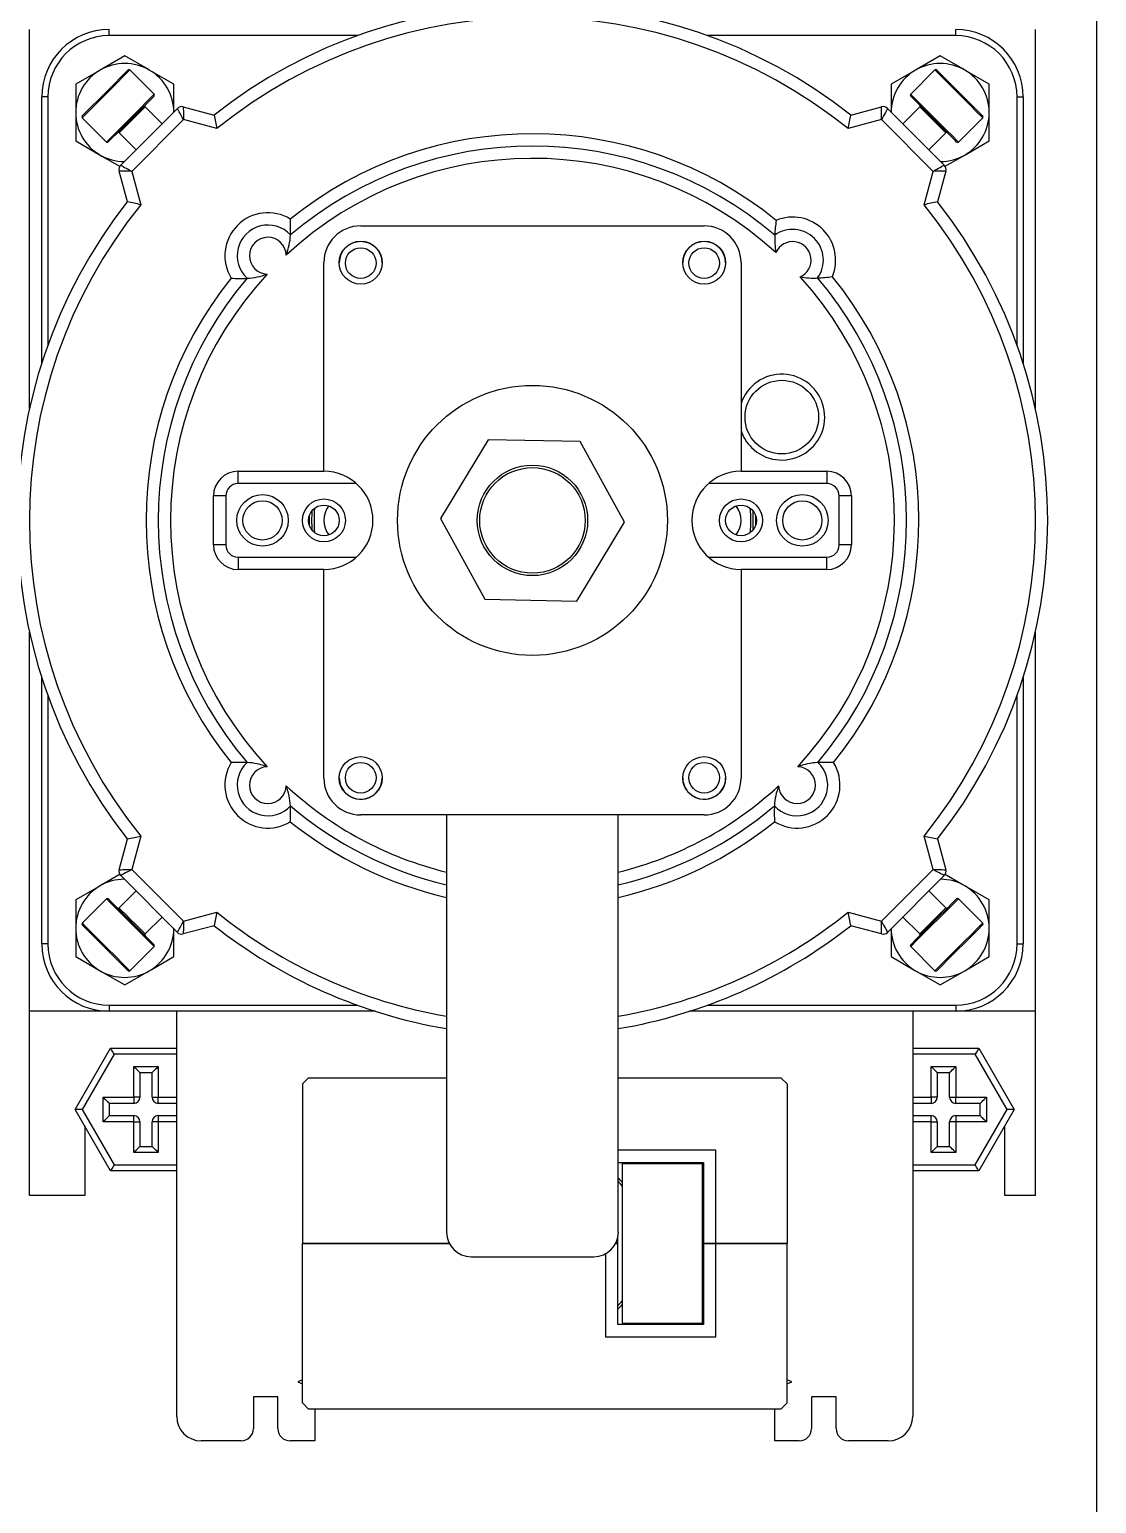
# Model space of a CAD drawing. Header units: millimetres. Extents: x 4754612 to 5801174, y 2368242 to 2777223.
# Drawn here: x 5040166.3 to 5040228.4, y 2582960.3 to 2583046 of the extents above; entities that cross this region are included whole.
import ezdxf

# ---------------------------------------------------------------- set-up
doc = ezdxf.new("R2010")
doc.units = ezdxf.units.MM
doc.header["$LTSCALE"] = 1000
doc.layers.add('(주)하나기공-LEADER', color=7, linetype='Continuous')

msp = doc.modelspace()

# ---------------------------------------------------------------- linework, layer by layer
at = {"layer": '(주)하나기공-LEADER', "color": 8, "linetype": 'ByBlock', "lineweight": -2}
for p, q in [((5040166.315, 2583023.986), (5040166.315, 2583046.05)), ((5040170.958, 2583045.693), (5040170.958, 2583046.05)), ((5040185.405, 2583045.693), (5040170.958, 2583045.693)), ((5040220.243, 2583045.693), (5040205.796, 2583045.693)), ((5040220.243, 2583045.693), (5040220.243, 2583046.05)), ((5040224.886, 2583023.986), (5040224.886, 2583046.05)), ((5040171.862, 2583044.516), (5040170.433, 2583043.691)), ((5040219.339, 2583044.516), (5040217.91, 2583043.691)), ((5040170.841, 2583042.469), (5040172.064, 2583043.692)), ((5040173.579, 2583042.278), (5040172.165, 2583043.692)), ((5040174.719, 2583042.867), (5040173.29, 2583043.691)), ((5040219.036, 2583043.692), (5040217.622, 2583042.278)), ((5040222.196, 2583042.867), (5040220.768, 2583043.691)), ((5040169.005, 2583042.867), (5040169.005, 2583041.217)), ((5040172.31, 2583041.009), (5040173.579, 2583042.278)), ((5040173.579, 2583042.177), (5040172.356, 2583040.954)), ((5040174.719, 2583041.217), (5040174.719, 2583042.867)), ((5040216.482, 2583042.867), (5040216.482, 2583041.217)), ((5040222.196, 2583041.217), (5040222.196, 2583042.867)), ((5040167.386, 2583042.121), (5040167.029, 2583042.121)), ((5040167.029, 2583026.626), (5040167.029, 2583042.121)), ((5040167.386, 2583042.121), (5040167.386, 2583027.674)), ((5040171.625, 2583038.153), (5040174.926, 2583041.454)), ((5040173.049, 2583041.545), (5040172.356, 2583040.853)), ((5040174.033, 2583040.561), (5040173.049, 2583041.545)), ((5040175.271, 2583041.547), (5040177.063, 2583041.066)), ((5040214.137, 2583041.066), (5040215.93, 2583041.547)), ((5040216.275, 2583041.454), (5040219.576, 2583038.153)), ((5040218.152, 2583041.545), (5040217.168, 2583040.561)), ((5040223.815, 2583042.121), (5040224.172, 2583042.121)), ((5040223.815, 2583027.674), (5040223.815, 2583042.121)), ((5040224.172, 2583042.121), (5040224.172, 2583026.626)), ((5040169.005, 2583041.217), (5040169.005, 2583039.568)), ((5040169.387, 2583040.914), (5040170.801, 2583039.5)), ((5040170.801, 2583039.5), (5040172.31, 2583041.009)), ((5040172.356, 2583040.853), (5040171.534, 2583040.03)), ((5040175.285, 2583040.803), (5040172.276, 2583037.794)), ((5040177.226, 2583040.283), (5040175.285, 2583040.803)), ((5040215.916, 2583040.803), (5040213.974, 2583040.283)), ((5040218.925, 2583037.794), (5040215.916, 2583040.803)), ((5040220.4, 2583039.5), (5040221.814, 2583040.914)), ((5040221.739, 2583041.09), (5040221.814, 2583041.015)), ((5040222.196, 2583039.568), (5040222.196, 2583041.217)), ((5040171.534, 2583040.03), (5040172.518, 2583039.046)), ((5040218.683, 2583039.046), (5040219.667, 2583040.03)), ((5040169.005, 2583039.568), (5040170.433, 2583038.743)), ((5040219.598, 2583038.068), (5040220.768, 2583038.743)), ((5040220.322, 2583039.578), (5040220.4, 2583039.5)), ((5040172.013, 2583036.015), (5040171.532, 2583037.808)), ((5040172.276, 2583037.794), (5040172.796, 2583035.853)), ((5040218.405, 2583035.853), (5040218.925, 2583037.794)), ((5040219.668, 2583037.808), (5040219.188, 2583036.015)), ((5040185.6, 2583034.621), (5040205.6, 2583034.621)), ((5040183.458, 2583020.336), (5040183.458, 2583032.479)), ((5040207.743, 2583032.479), (5040207.743, 2583020.336)), ((5040193.014, 2583022.175), (5040190.24, 2583017.587)), ((5040198.374, 2583022.066), (5040193.014, 2583022.175)), ((5040200.96, 2583017.37), (5040198.374, 2583022.066)), ((5040178.458, 2583019.621), (5040178.458, 2583020.336)), ((5040178.458, 2583020.336), (5040183.458, 2583020.336)), ((5040207.743, 2583020.336), (5040212.743, 2583020.336)), ((5040212.743, 2583020.336), (5040212.743, 2583019.621)), ((5040185.347, 2583019.621), (5040178.458, 2583019.621)), ((5040212.743, 2583019.621), (5040205.853, 2583019.621)), ((5040177.029, 2583016.05), (5040177.029, 2583018.907)), ((5040177.743, 2583018.907), (5040177.029, 2583018.907)), ((5040177.743, 2583018.907), (5040177.743, 2583016.05)), ((5040213.458, 2583016.05), (5040213.458, 2583018.907)), ((5040214.172, 2583018.907), (5040213.458, 2583018.907)), ((5040214.172, 2583018.907), (5040214.172, 2583016.05)), ((5040190.24, 2583017.587), (5040192.827, 2583012.891)), ((5040198.187, 2583012.783), (5040200.96, 2583017.37)), ((5040177.743, 2583016.05), (5040177.029, 2583016.05)), ((5040214.172, 2583016.05), (5040213.458, 2583016.05)), ((5040178.458, 2583015.336), (5040178.458, 2583014.621)), ((5040178.458, 2583015.336), (5040185.347, 2583015.336)), ((5040205.853, 2583015.336), (5040212.743, 2583015.336)), ((5040212.743, 2583014.621), (5040212.743, 2583015.336)), ((5040183.458, 2583014.621), (5040178.458, 2583014.621)), ((5040183.458, 2583002.479), (5040183.458, 2583014.621)), ((5040212.743, 2583014.621), (5040207.743, 2583014.621)), ((5040207.743, 2583014.621), (5040207.743, 2583002.479)), ((5040192.827, 2583012.891), (5040198.187, 2583012.783)), ((5040166.315, 2582988.907), (5040166.315, 2583010.971)), ((5040224.886, 2582988.907), (5040224.886, 2583010.971)), ((5040167.029, 2582992.836), (5040167.029, 2583008.331)), ((5040224.172, 2583008.331), (5040224.172, 2582992.836)), ((5040167.386, 2583007.283), (5040167.386, 2582992.836)), ((5040223.815, 2582992.836), (5040223.815, 2583007.283)), ((5040205.6, 2583000.336), (5040185.6, 2583000.336)), ((5040190.6, 2583000.336), (5040190.6, 2582976.05)), ((5040200.6, 2582976.05), (5040200.6, 2583000.336)), ((5040171.532, 2582997.149), (5040172.013, 2582998.942)), ((5040172.796, 2582999.105), (5040172.276, 2582997.163)), ((5040218.925, 2582997.163), (5040218.405, 2582999.105)), ((5040219.188, 2582998.942), (5040219.668, 2582997.149)), ((5040171.603, 2582996.889), (5040170.433, 2582996.214)), ((5040174.926, 2582993.503), (5040171.625, 2582996.804)), ((5040172.276, 2582997.163), (5040175.285, 2582994.154)), ((5040215.916, 2582994.154), (5040218.925, 2582997.163)), ((5040219.576, 2582996.804), (5040216.275, 2582993.503)), ((5040172.518, 2582995.911), (5040171.534, 2582994.927)), ((5040219.667, 2582994.927), (5040218.683, 2582995.911)), ((5040222.196, 2582995.39), (5040220.768, 2582996.214)), ((5040169.005, 2582995.39), (5040169.005, 2582993.74)), ((5040170.801, 2582995.457), (5040169.387, 2582994.043)), ((5040221.814, 2582994.043), (5040220.4, 2582995.457)), ((5040222.196, 2582993.74), (5040222.196, 2582995.39)), ((5040173.049, 2582993.412), (5040174.033, 2582994.396)), ((5040175.285, 2582994.154), (5040177.226, 2582994.674)), ((5040213.974, 2582994.674), (5040215.916, 2582994.154)), ((5040217.168, 2582994.396), (5040218.152, 2582993.412)), ((5040169.005, 2582993.74), (5040169.005, 2582992.09)), ((5040174.719, 2582992.09), (5040174.719, 2582993.74)), ((5040177.063, 2582993.891), (5040175.271, 2582993.41)), ((5040215.93, 2582993.41), (5040214.137, 2582993.891)), ((5040216.482, 2582993.74), (5040216.482, 2582992.09)), ((5040222.196, 2582992.09), (5040222.196, 2582993.74)), ((5040167.386, 2582992.836), (5040167.029, 2582992.836)), ((5040172.165, 2582991.265), (5040173.579, 2582992.679)), ((5040217.622, 2582992.679), (5040219.036, 2582991.265)), ((5040223.815, 2582992.836), (5040224.172, 2582992.836)), ((5040169.005, 2582992.09), (5040170.433, 2582991.266)), ((5040216.482, 2582992.09), (5040217.91, 2582991.266)), ((5040171.862, 2582990.441), (5040173.29, 2582991.266)), ((5040219.339, 2582990.441), (5040220.768, 2582991.266)), ((5040170.958, 2582989.264), (5040170.958, 2582988.907)), ((5040170.958, 2582989.264), (5040185.405, 2582989.264)), ((5040205.796, 2582989.264), (5040220.243, 2582989.264)), ((5040220.243, 2582989.264), (5040220.243, 2582988.907)), ((5040170.958, 2582988.907), (5040166.315, 2582988.907)), ((5040166.315, 2582978.193), (5040166.315, 2582988.907)), ((5040186.453, 2582988.907), (5040170.958, 2582988.907)), ((5040174.886, 2582965.336), (5040174.886, 2582988.907)), ((5040220.243, 2582988.907), (5040204.748, 2582988.907)), ((5040217.743, 2582988.907), (5040217.743, 2582965.336)), ((5040224.886, 2582988.907), (5040220.243, 2582988.907)), ((5040224.886, 2582978.193), (5040224.886, 2582988.907)), ((5040168.977, 2582983.193), (5040171.038, 2582986.764)), ((5040171.245, 2582986.407), (5040169.389, 2582983.193)), ((5040171.038, 2582986.764), (5040174.886, 2582986.764)), ((5040174.886, 2582986.407), (5040171.245, 2582986.407)), ((5040217.743, 2582986.764), (5040221.591, 2582986.764)), ((5040221.385, 2582986.407), (5040217.743, 2582986.407)), ((5040223.241, 2582983.193), (5040221.385, 2582986.407)), ((5040221.591, 2582986.764), (5040223.653, 2582983.193)), ((5040172.386, 2582983.907), (5040172.386, 2582985.693)), ((5040172.386, 2582985.693), (5040173.815, 2582985.693)), ((5040173.815, 2582985.693), (5040173.815, 2582983.907)), ((5040218.815, 2582985.693), (5040220.243, 2582985.693)), ((5040218.815, 2582983.907), (5040218.815, 2582985.693)), ((5040220.243, 2582985.693), (5040220.243, 2582983.907)), ((5040172.743, 2582985.336), (5040172.743, 2582983.907)), ((5040173.458, 2582985.336), (5040172.743, 2582985.336)), ((5040173.458, 2582983.907), (5040173.458, 2582985.336)), ((5040182.565, 2582985.043), (5040182.208, 2582984.686)), ((5040182.208, 2582984.686), (5040182.208, 2582975.4)), ((5040182.565, 2582985.043), (5040190.6, 2582985.043)), ((5040200.6, 2582985.043), (5040210.065, 2582985.043)), ((5040210.422, 2582984.686), (5040210.065, 2582985.043)), ((5040210.422, 2582984.686), (5040210.422, 2582975.4)), ((5040219.172, 2582985.336), (5040219.172, 2582983.907)), ((5040219.886, 2582985.336), (5040219.172, 2582985.336)), ((5040219.886, 2582983.907), (5040219.886, 2582985.336)), ((5040170.6, 2582982.479), (5040170.6, 2582983.907)), ((5040170.6, 2582983.907), (5040172.386, 2582983.907)), ((5040172.743, 2582983.907), (5040172.386, 2582983.907)), ((5040172.386, 2582983.907), (5040172.386, 2582983.55)), ((5040173.458, 2582983.907), (5040173.815, 2582983.907)), ((5040173.815, 2582983.55), (5040173.815, 2582983.907)), ((5040173.815, 2582983.907), (5040174.886, 2582983.907)), ((5040217.743, 2582983.907), (5040218.815, 2582983.907)), ((5040218.815, 2582983.907), (5040218.815, 2582983.55)), ((5040219.172, 2582983.907), (5040218.815, 2582983.907)), ((5040219.886, 2582983.907), (5040220.243, 2582983.907)), ((5040220.243, 2582983.907), (5040222.029, 2582983.907)), ((5040220.243, 2582983.55), (5040220.243, 2582983.907)), ((5040222.029, 2582983.907), (5040222.029, 2582982.479)), ((5040169.389, 2582983.193), (5040168.977, 2582983.193)), ((5040171.038, 2582979.621), (5040168.977, 2582983.193)), ((5040169.389, 2582983.193), (5040171.245, 2582979.979)), ((5040170.958, 2582983.55), (5040170.958, 2582982.836)), ((5040172.386, 2582983.55), (5040170.958, 2582983.55)), ((5040174.886, 2582983.55), (5040173.815, 2582983.55)), ((5040218.815, 2582983.55), (5040217.743, 2582983.55)), ((5040221.672, 2582983.55), (5040220.243, 2582983.55)), ((5040221.385, 2582979.979), (5040223.241, 2582983.193)), ((5040223.653, 2582983.193), (5040221.591, 2582979.621)), ((5040221.672, 2582982.836), (5040221.672, 2582983.55)), ((5040223.653, 2582983.193), (5040223.241, 2582983.193)), ((5040169.529, 2582982.236), (5040169.529, 2582978.193)), ((5040172.386, 2582982.479), (5040170.6, 2582982.479)), ((5040170.958, 2582982.836), (5040172.386, 2582982.836)), ((5040172.386, 2582982.479), (5040172.386, 2582982.836)), ((5040172.386, 2582980.693), (5040172.386, 2582982.479)), ((5040172.386, 2582982.479), (5040172.743, 2582982.479)), ((5040172.743, 2582982.479), (5040172.743, 2582981.05)), ((5040173.458, 2582981.05), (5040173.458, 2582982.479)), ((5040173.815, 2582982.479), (5040173.458, 2582982.479)), ((5040173.815, 2582982.836), (5040173.815, 2582982.479)), ((5040173.815, 2582982.836), (5040174.886, 2582982.836)), ((5040173.815, 2582982.479), (5040173.815, 2582980.693)), ((5040174.886, 2582982.479), (5040173.815, 2582982.479)), ((5040217.743, 2582982.836), (5040218.815, 2582982.836)), ((5040218.815, 2582982.479), (5040217.743, 2582982.479)), ((5040218.815, 2582982.479), (5040218.815, 2582982.836)), ((5040218.815, 2582980.693), (5040218.815, 2582982.479)), ((5040218.815, 2582982.479), (5040219.172, 2582982.479)), ((5040219.172, 2582982.479), (5040219.172, 2582981.05)), ((5040219.886, 2582981.05), (5040219.886, 2582982.479)), ((5040220.243, 2582982.479), (5040219.886, 2582982.479)), ((5040220.243, 2582982.836), (5040221.672, 2582982.836)), ((5040220.243, 2582982.836), (5040220.243, 2582982.479)), ((5040220.243, 2582982.479), (5040220.243, 2582980.693)), ((5040222.029, 2582982.479), (5040220.243, 2582982.479)), ((5040223.1, 2582978.193), (5040223.1, 2582982.236)), ((5040173.815, 2582980.693), (5040172.386, 2582980.693)), ((5040172.743, 2582981.05), (5040173.458, 2582981.05)), ((5040206.279, 2582980.829), (5040200.6, 2582980.829)), ((5040206.279, 2582975.4), (5040206.279, 2582980.829)), ((5040220.243, 2582980.693), (5040218.815, 2582980.693)), ((5040219.172, 2582981.05), (5040219.886, 2582981.05)), ((5040174.886, 2582979.621), (5040171.038, 2582979.621)), ((5040171.245, 2582979.979), (5040174.886, 2582979.979)), ((5040200.6, 2582980.114), (5040205.565, 2582980.114)), ((5040200.85, 2582980.043), (5040205.493, 2582980.043)), ((5040200.85, 2582970.757), (5040200.85, 2582980.043)), ((5040205.493, 2582980.043), (5040205.493, 2582980.114)), ((5040205.493, 2582970.757), (5040205.493, 2582980.043)), ((5040205.565, 2582980.114), (5040205.565, 2582975.4)), ((5040217.743, 2582979.979), (5040221.385, 2582979.979)), ((5040221.591, 2582979.621), (5040217.743, 2582979.621)), ((5040169.529, 2582978.193), (5040166.315, 2582978.193)), ((5040224.886, 2582978.193), (5040223.1, 2582978.193)), ((5040182.208, 2582975.4), (5040190.757, 2582975.4)), ((5040182.208, 2582966.114), (5040182.208, 2582975.4)), ((5040190.757, 2582975.4), (5040182.208, 2582975.4)), ((5040200.444, 2582975.4), (5040200.565, 2582975.4)), ((5040200.565, 2582975.4), (5040200.444, 2582975.4)), ((5040200.565, 2582975.4), (5040200.565, 2582975.733)), ((5040200.565, 2582970.686), (5040200.565, 2582975.4)), ((5040205.565, 2582975.4), (5040206.279, 2582975.4)), ((5040205.565, 2582975.4), (5040205.565, 2582970.686)), ((5040206.279, 2582975.4), (5040205.565, 2582975.4)), ((5040206.279, 2582975.4), (5040210.422, 2582975.4)), ((5040206.279, 2582969.971), (5040206.279, 2582975.4)), ((5040210.422, 2582975.4), (5040206.279, 2582975.4)), ((5040210.422, 2582966.114), (5040210.422, 2582975.4)), ((5040192.029, 2582974.621), (5040199.172, 2582974.621)), ((5040199.85, 2582974.793), (5040199.85, 2582969.971)), ((5040205.565, 2582970.686), (5040200.565, 2582970.686)), ((5040200.85, 2582970.757), (5040205.493, 2582970.757)), ((5040205.493, 2582970.686), (5040205.493, 2582970.757)), ((5040199.85, 2582969.971), (5040206.279, 2582969.971)), ((5040182.208, 2582967.461), (5040181.932, 2582967.347)), ((5040181.932, 2582967.347), (5040182.208, 2582967.233)), ((5040210.697, 2582967.347), (5040210.422, 2582967.461)), ((5040210.422, 2582967.233), (5040210.697, 2582967.347)), ((5040180.779, 2582966.471), (5040179.35, 2582966.471)), ((5040179.35, 2582966.471), (5040179.35, 2582964.621)), ((5040180.779, 2582964.621), (5040180.779, 2582966.471)), ((5040182.208, 2582966.114), (5040182.565, 2582965.757)), ((5040210.065, 2582965.757), (5040210.422, 2582966.114)), ((5040213.279, 2582966.471), (5040211.85, 2582966.471)), ((5040211.85, 2582966.471), (5040211.85, 2582964.621)), ((5040213.279, 2582964.621), (5040213.279, 2582966.471)), ((5040210.065, 2582965.757), (5040182.565, 2582965.757)), ((5040182.922, 2582965.757), (5040182.922, 2582963.907)), ((5040209.708, 2582963.907), (5040209.708, 2582965.757)), ((5040178.636, 2582963.907), (5040176.315, 2582963.907)), ((5040182.922, 2582963.907), (5040181.493, 2582963.907)), ((5040211.136, 2582963.907), (5040209.708, 2582963.907)), ((5040216.315, 2582963.907), (5040213.993, 2582963.907))]:
    msp.add_line(p, q, dxfattribs=at)
msp.add_lwpolyline([(5040228.443, 2582958.907), (5040035.586, 2582958.907), (5040035.586, 2583061.764), (5040035.586, 2583063.907), (5040228.443, 2583063.907), (5040228.443, 2583061.764)], close=True, dxfattribs=at)
for points in [[(5040173.29, 2583043.691), (5040173.189, 2583043.75), (5040171.862, 2583044.516)], [(5040220.768, 2583043.691), (5040220.666, 2583043.75), (5040219.339, 2583044.516)], [(5040170.433, 2583043.691), (5040170.332, 2583043.633), (5040169.005, 2583042.867)], [(5040172.165, 2583043.692), (5040172.165, 2583043.692), (5040172.068, 2583043.595), (5040171.797, 2583043.324), (5040171.387, 2583042.915), (5040170.896, 2583042.423)], [(5040217.91, 2583043.691), (5040217.809, 2583043.633), (5040216.482, 2583042.867)], [(5040221.814, 2583040.914), (5040221.736, 2583040.992), (5040221.481, 2583041.247), (5040221.084, 2583041.644), (5040220.598, 2583042.13), (5040220.088, 2583042.639), (5040219.624, 2583043.104), (5040219.268, 2583043.46), (5040219.069, 2583043.659), (5040219.036, 2583043.692)], [(5040219.137, 2583043.692), (5040219.168, 2583043.661), (5040219.361, 2583043.468), (5040219.704, 2583043.125), (5040220.151, 2583042.678), (5040220.642, 2583042.187), (5040221.111, 2583041.718), (5040221.493, 2583041.336), (5040221.739, 2583041.09)], [(5040169.387, 2583041.015), (5040169.408, 2583041.036), (5040169.583, 2583041.211), (5040169.912, 2583041.54), (5040170.351, 2583041.979), (5040170.841, 2583042.469)], [(5040170.896, 2583042.423), (5040170.388, 2583041.915), (5040169.932, 2583041.459), (5040169.591, 2583041.118), (5040169.409, 2583040.936), (5040169.387, 2583040.914)], [(5040217.622, 2583042.278), (5040217.654, 2583042.245), (5040217.854, 2583042.045), (5040218.21, 2583041.689), (5040218.674, 2583041.225), (5040219.184, 2583040.716), (5040219.67, 2583040.23), (5040220.067, 2583039.832), (5040220.322, 2583039.578)], [(5040220.299, 2583039.5), (5040220.223, 2583039.575), (5040219.978, 2583039.82), (5040219.595, 2583040.203), (5040219.127, 2583040.672), (5040218.636, 2583041.163), (5040218.189, 2583041.61), (5040217.846, 2583041.953), (5040217.653, 2583042.145), (5040217.622, 2583042.177)], [(5040175.285, 2583040.803), (5040175.215, 2583040.93), (5040175.148, 2583041.052), (5040175.086, 2583041.165), (5040175.031, 2583041.263), (5040174.987, 2583041.344), (5040174.953, 2583041.405), (5040174.933, 2583041.442), (5040174.926, 2583041.454)], [(5040175.271, 2583041.547), (5040175.271, 2583041.532), (5040175.272, 2583041.49), (5040175.273, 2583041.421), (5040175.275, 2583041.329), (5040175.277, 2583041.216), (5040175.28, 2583041.088), (5040175.282, 2583040.948), (5040175.285, 2583040.803)], [(5040215.916, 2583040.803), (5040215.918, 2583040.948), (5040215.921, 2583041.088), (5040215.924, 2583041.216), (5040215.926, 2583041.329), (5040215.928, 2583041.421), (5040215.929, 2583041.49), (5040215.93, 2583041.532), (5040215.93, 2583041.547)], [(5040216.275, 2583041.454), (5040216.269, 2583041.444), (5040216.253, 2583041.415), (5040216.227, 2583041.367), (5040216.191, 2583041.302), (5040216.147, 2583041.222), (5040216.095, 2583041.129), (5040216.039, 2583041.026), (5040215.978, 2583040.916), (5040215.916, 2583040.803)], [(5040219.667, 2583040.03), (5040219.625, 2583040.073), (5040219.474, 2583040.223), (5040219.238, 2583040.459), (5040218.952, 2583040.746), (5040218.659, 2583041.038), (5040218.405, 2583041.293), (5040218.227, 2583041.471), (5040218.153, 2583041.544), (5040218.152, 2583041.545)], [(5040172.356, 2583040.954), (5040171.867, 2583040.464), (5040171.428, 2583040.025), (5040171.098, 2583039.696), (5040170.924, 2583039.521), (5040170.902, 2583039.5)], [(5040170.433, 2583038.743), (5040170.535, 2583038.684), (5040171.603, 2583038.068)], [(5040220.768, 2583038.743), (5040220.869, 2583038.801), (5040222.196, 2583039.568)], [(5040171.625, 2583038.153), (5040171.635, 2583038.148), (5040171.664, 2583038.131), (5040171.712, 2583038.105), (5040171.777, 2583038.069), (5040171.857, 2583038.025), (5040171.95, 2583037.973), (5040172.053, 2583037.917), (5040172.163, 2583037.856), (5040172.276, 2583037.794)], [(5040218.925, 2583037.794), (5040219.038, 2583037.856), (5040219.148, 2583037.917), (5040219.251, 2583037.973), (5040219.344, 2583038.025), (5040219.424, 2583038.069), (5040219.489, 2583038.105), (5040219.537, 2583038.131), (5040219.566, 2583038.148), (5040219.576, 2583038.153)], [(5040172.276, 2583037.794), (5040172.131, 2583037.797), (5040171.991, 2583037.799), (5040171.863, 2583037.802), (5040171.75, 2583037.804), (5040171.658, 2583037.806), (5040171.589, 2583037.807), (5040171.547, 2583037.808), (5040171.532, 2583037.808)], [(5040219.668, 2583037.808), (5040219.657, 2583037.808), (5040219.624, 2583037.807), (5040219.569, 2583037.806), (5040219.495, 2583037.805), (5040219.403, 2583037.803), (5040219.297, 2583037.801), (5040219.179, 2583037.799), (5040219.054, 2583037.796), (5040218.925, 2583037.794)], [(5040171.532, 2582997.149), (5040171.547, 2582997.149), (5040171.589, 2582997.15), (5040171.658, 2582997.151), (5040171.75, 2582997.153), (5040171.863, 2582997.155), (5040171.991, 2582997.158), (5040172.131, 2582997.161), (5040172.276, 2582997.163)], [(5040172.276, 2582997.163), (5040172.149, 2582997.093), (5040172.027, 2582997.026), (5040171.914, 2582996.964), (5040171.815, 2582996.909), (5040171.735, 2582996.865), (5040171.674, 2582996.831), (5040171.637, 2582996.811), (5040171.625, 2582996.804)], [(5040218.925, 2582997.163), (5040219.07, 2582997.161), (5040219.21, 2582997.158), (5040219.338, 2582997.155), (5040219.451, 2582997.153), (5040219.543, 2582997.151), (5040219.612, 2582997.15), (5040219.654, 2582997.149), (5040219.668, 2582997.149)], [(5040219.576, 2582996.804), (5040219.564, 2582996.811), (5040219.526, 2582996.831), (5040219.466, 2582996.865), (5040219.385, 2582996.909), (5040219.287, 2582996.964), (5040219.174, 2582997.026), (5040219.052, 2582997.093), (5040218.925, 2582997.163)], [(5040220.768, 2582996.214), (5040220.666, 2582996.273), (5040219.598, 2582996.889)], [(5040170.433, 2582996.214), (5040170.332, 2582996.156), (5040169.005, 2582995.39)], [(5040173.579, 2582992.679), (5040173.578, 2582992.681), (5040173.46, 2582992.798), (5040173.171, 2582993.087), (5040172.75, 2582993.509), (5040172.253, 2582994.006), (5040171.747, 2582994.511), (5040171.302, 2582994.957), (5040170.976, 2582995.283), (5040170.814, 2582995.444), (5040170.801, 2582995.457)], [(5040170.902, 2582995.457), (5040170.915, 2582995.445), (5040171.071, 2582995.289), (5040171.384, 2582994.975), (5040171.814, 2582994.546), (5040172.301, 2582994.059), (5040172.78, 2582993.58), (5040173.186, 2582993.173), (5040173.464, 2582992.895), (5040173.578, 2582992.782), (5040173.579, 2582992.78)], [(5040217.622, 2582992.78), (5040217.686, 2582992.845), (5040217.92, 2582993.079), (5040218.295, 2582993.453), (5040218.759, 2582993.918), (5040219.251, 2582994.409), (5040219.703, 2582994.862), (5040220.055, 2582995.214), (5040220.259, 2582995.418), (5040220.299, 2582995.457)], [(5040220.4, 2582995.457), (5040220.359, 2582995.416), (5040220.147, 2582995.204), (5040219.782, 2582994.839), (5040219.312, 2582994.37), (5040218.802, 2582993.859), (5040218.32, 2582993.377), (5040217.931, 2582992.989), (5040217.688, 2582992.746), (5040217.622, 2582992.679)], [(5040171.534, 2582994.927), (5040171.562, 2582994.898), (5040171.697, 2582994.764), (5040171.922, 2582994.539), (5040172.203, 2582994.257), (5040172.498, 2582993.963), (5040172.761, 2582993.7), (5040172.953, 2582993.508), (5040173.044, 2582993.417), (5040173.049, 2582993.412)], [(5040174.926, 2582993.503), (5040174.933, 2582993.515), (5040174.953, 2582993.552), (5040174.987, 2582993.613), (5040175.031, 2582993.694), (5040175.086, 2582993.792), (5040175.148, 2582993.905), (5040175.215, 2582994.027), (5040175.285, 2582994.154)], [(5040175.285, 2582994.154), (5040175.282, 2582994.009), (5040175.28, 2582993.869), (5040175.277, 2582993.741), (5040175.275, 2582993.628), (5040175.273, 2582993.536), (5040175.272, 2582993.467), (5040175.271, 2582993.425), (5040175.271, 2582993.41)], [(5040215.93, 2582993.41), (5040215.93, 2582993.422), (5040215.929, 2582993.455), (5040215.928, 2582993.51), (5040215.927, 2582993.584), (5040215.925, 2582993.676), (5040215.923, 2582993.782), (5040215.921, 2582993.9), (5040215.918, 2582994.025), (5040215.916, 2582994.154)], [(5040215.916, 2582994.154), (5040215.978, 2582994.041), (5040216.039, 2582993.931), (5040216.095, 2582993.828), (5040216.147, 2582993.735), (5040216.191, 2582993.655), (5040216.227, 2582993.59), (5040216.253, 2582993.542), (5040216.269, 2582993.513), (5040216.275, 2582993.503)], [(5040218.152, 2582993.412), (5040218.153, 2582993.412), (5040218.22, 2582993.48), (5040218.392, 2582993.652), (5040218.644, 2582993.903), (5040218.935, 2582994.195), (5040219.223, 2582994.483), (5040219.463, 2582994.723), (5040219.619, 2582994.879), (5040219.667, 2582994.927)], [(5040169.387, 2582994.043), (5040169.4, 2582994.03), (5040169.562, 2582993.868), (5040169.887, 2582993.543), (5040170.333, 2582993.097), (5040170.838, 2582992.592), (5040171.335, 2582992.095), (5040171.757, 2582991.673), (5040172.046, 2582991.384), (5040172.163, 2582991.267), (5040172.165, 2582991.265)], [(5040172.064, 2582991.265), (5040172.062, 2582991.267), (5040171.949, 2582991.38), (5040171.671, 2582991.658), (5040171.265, 2582992.064), (5040170.786, 2582992.543), (5040170.299, 2582993.03), (5040169.869, 2582993.46), (5040169.555, 2582993.774), (5040169.4, 2582993.929), (5040169.387, 2582993.942)], [(5040219.036, 2582991.265), (5040219.103, 2582991.332), (5040219.346, 2582991.575), (5040219.734, 2582991.963), (5040220.216, 2582992.445), (5040220.726, 2582992.955), (5040221.196, 2582993.425), (5040221.561, 2582993.79), (5040221.773, 2582994.002), (5040221.814, 2582994.043)], [(5040221.814, 2582993.942), (5040221.774, 2582993.903), (5040221.57, 2582993.698), (5040221.218, 2582993.346), (5040220.766, 2582992.894), (5040220.274, 2582992.402), (5040219.81, 2582991.938), (5040219.435, 2582991.563), (5040219.201, 2582991.329), (5040219.137, 2582991.265)], [(5040173.29, 2582991.266), (5040173.392, 2582991.324), (5040174.719, 2582992.09)], [(5040220.768, 2582991.266), (5040220.869, 2582991.324), (5040222.196, 2582992.09)], [(5040170.433, 2582991.266), (5040170.535, 2582991.207), (5040171.862, 2582990.441)], [(5040217.91, 2582991.266), (5040218.012, 2582991.207), (5040219.339, 2582990.441)], [(5040171.245, 2582986.407), (5040171.204, 2582986.477), (5040171.166, 2582986.544), (5040171.13, 2582986.606), (5040171.099, 2582986.66), (5040171.073, 2582986.704), (5040171.054, 2582986.737), (5040171.042, 2582986.757), (5040171.038, 2582986.764)], [(5040221.591, 2582986.764), (5040221.588, 2582986.759), (5040221.579, 2582986.743), (5040221.563, 2582986.716), (5040221.543, 2582986.681), (5040221.517, 2582986.637), (5040221.488, 2582986.586), (5040221.455, 2582986.529), (5040221.421, 2582986.469), (5040221.385, 2582986.407)], [(5040172.743, 2582985.336), (5040172.736, 2582985.343), (5040172.716, 2582985.363), (5040172.683, 2582985.396), (5040172.639, 2582985.44), (5040172.585, 2582985.494), (5040172.523, 2582985.556), (5040172.456, 2582985.623), (5040172.386, 2582985.693)], [(5040173.458, 2582985.336), (5040173.464, 2582985.343), (5040173.485, 2582985.363), (5040173.518, 2582985.396), (5040173.562, 2582985.44), (5040173.616, 2582985.494), (5040173.678, 2582985.556), (5040173.745, 2582985.623), (5040173.815, 2582985.693)], [(5040219.172, 2582985.336), (5040219.165, 2582985.343), (5040219.145, 2582985.363), (5040219.112, 2582985.396), (5040219.067, 2582985.44), (5040219.013, 2582985.494), (5040218.951, 2582985.556), (5040218.884, 2582985.623), (5040218.815, 2582985.693)], [(5040219.886, 2582985.336), (5040219.893, 2582985.343), (5040219.913, 2582985.363), (5040219.946, 2582985.396), (5040219.991, 2582985.44), (5040220.045, 2582985.494), (5040220.107, 2582985.556), (5040220.174, 2582985.623), (5040220.243, 2582985.693)], [(5040170.6, 2582983.907), (5040170.67, 2582983.837), (5040170.737, 2582983.77), (5040170.799, 2582983.709), (5040170.853, 2582983.655), (5040170.897, 2582983.61), (5040170.93, 2582983.577), (5040170.951, 2582983.557), (5040170.958, 2582983.55)], [(5040221.672, 2582983.55), (5040221.679, 2582983.557), (5040221.699, 2582983.577), (5040221.732, 2582983.61), (5040221.776, 2582983.655), (5040221.831, 2582983.709), (5040221.892, 2582983.77), (5040221.959, 2582983.837), (5040222.029, 2582983.907)], [(5040170.6, 2582982.479), (5040170.67, 2582982.548), (5040170.737, 2582982.615), (5040170.799, 2582982.677), (5040170.853, 2582982.731), (5040170.897, 2582982.775), (5040170.93, 2582982.808), (5040170.951, 2582982.829), (5040170.958, 2582982.836)], [(5040221.672, 2582982.836), (5040221.679, 2582982.829), (5040221.699, 2582982.808), (5040221.732, 2582982.775), (5040221.776, 2582982.731), (5040221.831, 2582982.677), (5040221.892, 2582982.615), (5040221.959, 2582982.548), (5040222.029, 2582982.479)], [(5040172.386, 2582980.693), (5040172.456, 2582980.762), (5040172.523, 2582980.829), (5040172.585, 2582980.891), (5040172.639, 2582980.945), (5040172.683, 2582980.99), (5040172.716, 2582981.023), (5040172.736, 2582981.043), (5040172.743, 2582981.05)], [(5040173.815, 2582980.693), (5040173.745, 2582980.762), (5040173.678, 2582980.829), (5040173.616, 2582980.891), (5040173.562, 2582980.945), (5040173.518, 2582980.99), (5040173.485, 2582981.023), (5040173.464, 2582981.043), (5040173.458, 2582981.05)], [(5040218.815, 2582980.693), (5040218.884, 2582980.762), (5040218.951, 2582980.829), (5040219.013, 2582980.891), (5040219.067, 2582980.945), (5040219.112, 2582980.99), (5040219.145, 2582981.023), (5040219.165, 2582981.043), (5040219.172, 2582981.05)], [(5040220.243, 2582980.693), (5040220.174, 2582980.762), (5040220.107, 2582980.829), (5040220.045, 2582980.891), (5040219.991, 2582980.945), (5040219.946, 2582980.99), (5040219.913, 2582981.023), (5040219.893, 2582981.043), (5040219.886, 2582981.05)], [(5040171.245, 2582979.979), (5040171.204, 2582979.909), (5040171.166, 2582979.842), (5040171.13, 2582979.78), (5040171.099, 2582979.726), (5040171.073, 2582979.682), (5040171.054, 2582979.649), (5040171.042, 2582979.628), (5040171.038, 2582979.621)], [(5040221.591, 2582979.621), (5040221.587, 2582979.628), (5040221.575, 2582979.649), (5040221.556, 2582979.682), (5040221.531, 2582979.726), (5040221.499, 2582979.78), (5040221.464, 2582979.842), (5040221.425, 2582979.909), (5040221.385, 2582979.979)]]:
    msp.add_lwpolyline(points, dxfattribs=at)
for centre, radius in [((5040185.6, 2583032.479), 1.25), ((5040205.6, 2583032.479), 1.25), ((5040185.6, 2583032.453), 0.893), ((5040205.6, 2583032.453), 0.893), ((5040195.6, 2583017.479), 7.857), ((5040210.119, 2583023.492), 2.143), ((5040195.6, 2583017.479), 3.214), ((5040195.6, 2583017.479), 3.071), ((5040179.886, 2583017.479), 1.5), ((5040179.886, 2583017.479), 1.143), ((5040183.458, 2583017.479), 1.25), ((5040183.458, 2583017.479), 0.893), ((5040207.743, 2583017.479), 1.25), ((5040207.743, 2583017.479), 0.893), ((5040211.315, 2583017.479), 1.5), ((5040211.315, 2583017.479), 1.143), ((5040185.6, 2583002.479), 1.25), ((5040205.6, 2583002.479), 1.25), ((5040185.6, 2583002.504), 0.893), ((5040205.6, 2583002.504), 0.893)]:
    msp.add_circle(centre, radius, dxfattribs=at)
for centre, radius, start, end in [((5040195.6, 2583017.479), 30, 51.83714, 128.16286), ((5040195.6, 2583017.479), 29.286, 51.14106, 128.85894), ((5040170.958, 2583042.121), 3.929, 90, 180), ((5040170.958, 2583042.121), 3.571, 90, 180), ((5040220.243, 2583042.121), 3.929, 0, 90), ((5040220.243, 2583042.121), 3.571, 0, 90), ((5040171.862, 2583041.217), 2.857, 60, 120), ((5040219.339, 2583041.217), 2.857, 60, 120), ((5040171.862, 2583041.217), 2.857, 120, 180), ((5040172.114, 2583043.641), 0.0714, 45, 135), ((5040171.862, 2583041.217), 2.857, 0, 60), ((5040219.339, 2583041.217), 2.857, 120, 180), ((5040219.086, 2583043.641), 0.0714, 45, 135), ((5040219.339, 2583041.217), 2.857, 0, 60), ((5040173.529, 2583042.227), 0.0714, 315, 45), ((5040217.672, 2583042.227), 0.0714, 135, 225), ((5040173.099, 2583041.596), 0.0714, 135, 225), ((5040175.179, 2583041.202), 0.357, 75, 135), ((5040216.022, 2583041.202), 0.357, 45, 105), ((5040218.102, 2583041.596), 0.0714, 315, 45), ((5040171.862, 2583041.217), 2.857, 180, 240), ((5040169.437, 2583040.965), 0.0714, 135, 225), ((5040296.508, 2583065.512), 121.92, 191.56663, 191.94255), ((5040082.662, 2583068.015), 134.209, 348.07503, 348.41653), ((5040219.339, 2583041.217), 2.857, 300, 0), ((5040221.763, 2583040.965), 0.0714, 315, 45), ((5040171.483, 2583039.98), 0.0714, 45, 135), ((5040195.6, 2583017.479), 22.5, 50.89656, 128.79694), ((5040219.718, 2583039.98), 0.0714, 45, 135), ((5040171.862, 2583041.217), 2.857, 240, 269.40056), ((5040170.852, 2583039.55), 0.0714, 225, 315), ((5040195.6, 2583017.479), 21.786, 49.64095, 130.30231), ((5040219.339, 2583041.217), 2.857, 270.59944, 300), ((5040220.349, 2583039.55), 0.0714, 225, 315), ((5040171.877, 2583037.9), 0.357, 135, 195), ((5040195.6, 2583017.479), 21.071, 47.724, 132.86429), ((5040219.324, 2583037.9), 0.357, 345, 45), ((5040195.6, 2583017.479), 30, 141.83714, 218.16286), ((5040195.6, 2583017.479), 29.286, 141.14106, 218.85894), ((5040144.783, 2582903.192), 135.586, 78.07658, 78.41461), ((5040180.196, 2583032.883), 2.5, 58.475, 211.525), ((5040246.409, 2582903.232), 135.545, 101.58534, 101.92347), ((5040195.6, 2583017.479), 29.286, 321.14106, 38.85894), ((5040195.6, 2583017.479), 30, 321.83714, 38.16286), ((5040180.196, 2583032.883), 1.786, 42.65115, 227.34885), ((5040174.11, 2583034.504), 7.411, 356.82238, 3.94888), ((5040185.6, 2583032.479), 2.143, 90, 180), ((5040205.6, 2583032.479), 2.143, 0, 90), ((5040218.047, 2583033.704), 8.347, 171.49561, 177.42506), ((5040210.753, 2583032.631), 2.5, 337.39269, 112.60731), ((5040180.196, 2583032.883), 1.071, 2.13073, 267.86927), ((5040177.759, 2583034.261), 3.754, 339.1237, 357.43991), ((5040185.6, 2583032.453), 1.25, 0.59085, 179.40931), ((5040205.6, 2583032.453), 1.25, 0.58904, 179.41096), ((5040213.982, 2583033.855), 4.279, 177.00066, 190.58193), ((5040210.753, 2583032.631), 1.786, 324.2069, 125.7931), ((5040210.753, 2583032.631), 1.071, 294.1725, 155.8275), ((5040195.6, 2583017.479), 22.5, 141.20306, 218.79694), ((5040195.6, 2583017.479), 21.786, 139.69769, 220.30231), ((5040195.6, 2583017.479), 21.071, 137.13571, 222.86429), ((5040178.575, 2583038.97), 7.411, 266.05122, 273.17719), ((5040178.817, 2583035.327), 3.76, 272.57616, 290.86023), ((5040195.6, 2583017.479), 21.071, 317.13571, 42.276), ((5040211.977, 2583035.862), 4.281, 259.42184, 272.99589), ((5040211.83, 2583039.889), 8.31, 272.56193, 278.51779), ((5040195.6, 2583017.479), 21.786, 319.69769, 40.35905), ((5040195.6, 2583017.479), 22.5, 321.20306, 39.10344), ((5040210.119, 2583023.492), 2.5, 225, 161.82347), ((5040210.119, 2583023.492), 2.5, 198.17653, 225), ((5040178.458, 2583018.907), 1.429, 90, 180), ((5040183.458, 2583017.479), 2.857, 270, 90), ((5040207.743, 2583017.479), 2.857, 90, 270), ((5040212.743, 2583018.907), 1.429, 0, 90), ((5040178.458, 2583018.907), 0.714, 90, 180), ((5040212.743, 2583018.907), 0.714, 0, 90), ((5040195.6, 2583017.479), 12.714, 176.83607, 183.16393), ((5040184.886, 2583017.479), 1.429, 143.58009, 216.41991), ((5040206.315, 2583017.479), 1.429, 323.58009, 36.41991), ((5040195.6, 2583017.479), 12.714, 356.83607, 3.16393), ((5040195.6, 2583017.479), 13, 178.85991, 181.14009), ((5040195.6, 2583017.479), 12.857, 177.54328, 182.45672), ((5040195.6, 2583017.479), 12.857, 357.54328, 2.45672), ((5040195.6, 2583017.479), 13, 358.85991, 1.14009), ((5040178.458, 2583016.05), 1.429, 180, 270), ((5040178.458, 2583016.05), 0.714, 180, 270), ((5040212.743, 2583016.05), 1.429, 270, 0), ((5040212.743, 2583016.05), 0.714, 270, 0), ((5040180.196, 2583002.074), 2.5, 148.475, 301.525), ((5040178.575, 2582996.003), 7.395, 86.81502, 93.95663), ((5040180.196, 2583002.074), 1.786, 132.65115, 317.34885), ((5040178.817, 2582999.632), 3.759, 69.13651, 87.42714), ((5040180.196, 2583002.074), 1.071, 92.13073, 357.86927), ((5040211.005, 2583002.074), 1.786, 222.65115, 47.34885), ((5040211.005, 2583002.074), 2.5, 238.475, 31.525), ((5040211.005, 2583002.074), 1.071, 182.13073, 87.86927), ((5040212.383, 2582999.634), 3.757, 92.56717, 110.86917), ((5040212.626, 2582996.003), 7.395, 86.04336, 93.18499), ((5040177.759, 2583000.696), 3.753, 2.55895, 20.87743), ((5040195.6, 2583017.479), 21.071, 227.13571, 256.27346), ((5040185.6, 2583002.479), 2.143, 180, 270), ((5040185.6, 2583002.504), 1.25, 180.58744, 225), ((5040185.6, 2583002.504), 1.25, 225, 359.41272), ((5040195.6, 2583017.479), 21.071, 283.72654, 312.86429), ((5040205.6, 2583002.504), 1.25, 180.57675, 225), ((5040205.6, 2583002.504), 1.25, 225, 359.42411), ((5040205.6, 2583002.479), 2.143, 270, 0), ((5040213.447, 2583000.695), 3.759, 159.13571, 177.42791), ((5040174.111, 2583000.453), 7.409, 356.05035, 3.17839), ((5040195.6, 2583017.479), 21.786, 229.69769, 256.73188), ((5040195.6, 2583017.479), 21.786, 283.26812, 310.30231), ((5040217.035, 2583000.453), 7.355, 176.79558, 183.97635), ((5040195.6, 2583017.479), 22.5, 231.20306, 257.16041), ((5040195.6, 2583017.479), 22.5, 282.83959, 308.79694), ((5040145.69, 2583127.408), 131.136, 281.57968, 281.92918), ((5040245.503, 2583127.368), 131.095, 258.07077, 258.42038), ((5040171.877, 2582997.057), 0.357, 165, 225), ((5040219.324, 2582997.057), 0.357, 315, 15), ((5040171.862, 2582993.74), 2.857, 120, 180), ((5040171.862, 2582993.74), 2.857, 90.59944, 120), ((5040219.339, 2582993.74), 2.857, 60, 89.40056), ((5040219.339, 2582993.74), 2.857, 0, 60), ((5040170.852, 2582995.407), 0.0714, 45, 135), ((5040220.349, 2582995.407), 0.0714, 45, 135), ((5040171.483, 2582994.977), 0.0714, 225, 315), ((5040296.837, 2582969.377), 122.256, 168.05799, 168.43287), ((5040195.6, 2583017.479), 29.286, 231.14106, 260.16964), ((5040195.6, 2583017.479), 29.286, 279.83036, 308.85894), ((5040081.922, 2582966.788), 134.965, 11.5844, 11.92399), ((5040219.718, 2582994.977), 0.0714, 225, 315), ((5040171.862, 2582993.74), 2.857, 180, 240), ((5040169.437, 2582993.992), 0.0714, 135, 225), ((5040173.099, 2582993.361), 0.0714, 135, 225), ((5040171.862, 2582993.74), 2.857, 300, 0), ((5040175.179, 2582993.755), 0.357, 225, 285), ((5040195.6, 2583017.479), 30, 231.83714, 260.40593), ((5040195.6, 2583017.479), 30, 279.59407, 308.16286), ((5040216.022, 2582993.755), 0.357, 255, 315), ((5040219.339, 2582993.74), 2.857, 180, 240), ((5040218.102, 2582993.361), 0.0714, 315, 45), ((5040219.339, 2582993.74), 2.857, 300, 0), ((5040221.763, 2582993.992), 0.0714, 315, 45), ((5040170.958, 2582992.836), 3.929, 180, 270), ((5040170.958, 2582992.836), 3.571, 180, 270), ((5040173.529, 2582992.73), 0.0714, 315, 45), ((5040217.672, 2582992.73), 0.0714, 135, 225), ((5040220.243, 2582992.836), 3.571, 270, 0), ((5040220.243, 2582992.836), 3.929, 270, 0), ((5040171.862, 2582993.74), 2.857, 240, 300), ((5040172.114, 2582991.316), 0.0714, 225, 315), ((5040219.339, 2582993.74), 2.857, 240, 300), ((5040219.086, 2582991.316), 0.0714, 225, 315), ((5040172.386, 2582983.907), 0.357, 270, 0), ((5040173.815, 2582983.907), 0.357, 180, 270), ((5040218.815, 2582983.907), 0.357, 270, 0), ((5040220.243, 2582983.907), 0.357, 180, 270), ((5040172.386, 2582982.479), 0.357, 0, 90), ((5040173.815, 2582982.479), 0.357, 90, 180), ((5040218.815, 2582982.479), 0.357, 0, 90), ((5040220.243, 2582982.479), 0.357, 90, 180), ((5040196.922, 2582975.4), 5.286, 41.99157, 45.89736), ((5040196.922, 2582975.4), 5.143, 40.19176, 44.33403), ((5040192.029, 2582976.05), 1.429, 180, 270), ((5040199.172, 2582976.05), 1.429, 270, 0), ((5040196.922, 2582975.4), 5.143, 315.09947, 319.80824), ((5040196.922, 2582975.4), 5.286, 313.56596, 318.00843), ((5040176.315, 2582965.336), 1.429, 180, 270), ((5040216.315, 2582965.336), 1.429, 270, 0), ((5040178.636, 2582964.621), 0.714, 270, 0), ((5040181.493, 2582964.621), 0.714, 180, 270), ((5040211.136, 2582964.621), 0.714, 270, 0), ((5040213.993, 2582964.621), 0.714, 180, 270)]:
    msp.add_arc(centre, radius, start, end, dxfattribs=at)

doc.saveas('drawing.dxf')
